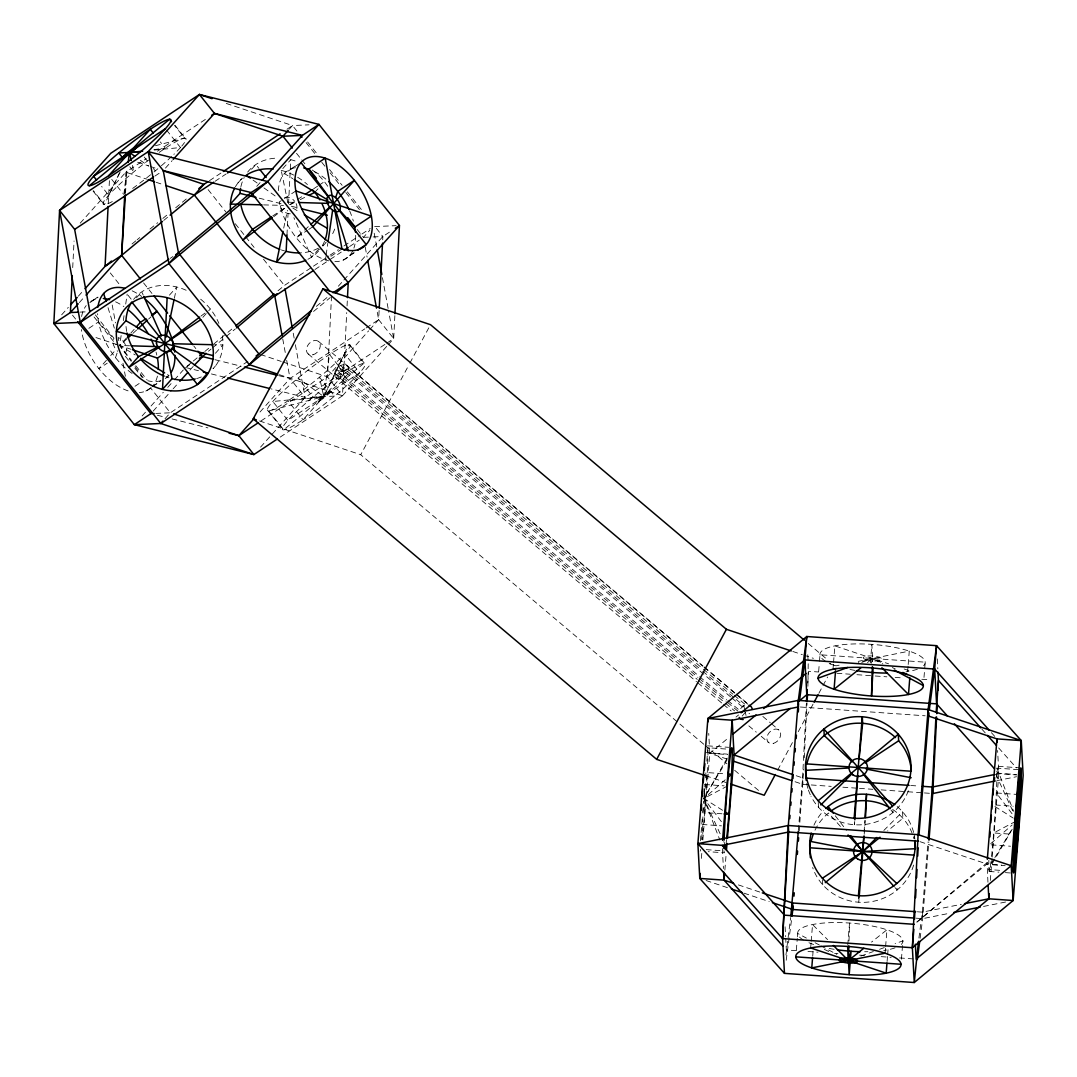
<?xml version="1.0" encoding="UTF-8"?>
<svg xmlns="http://www.w3.org/2000/svg" width="1077" height="1077" viewBox="0 0 1077 1077"><rect width="100%" height="100%" fill="white"/><g stroke="black" fill="none" stroke-linecap="round" stroke-linejoin="round"><path stroke-width="0.75" stroke-dasharray="5 3.75" d="M848.999 940.975L849.524 923.043L847.787 944.771M872.518 661.736L872.612 658.478L858.342 662.368M72.711 267.621L74.057 241.006M108.265 203.163L109.45 179.886M124.757 193.82L125.861 172.199L146.31 158.629M286.967 234.921L288.057 213.569M288.542 203.89L290.79 159.679A52.773 42.622 41.9 0 1 297.104 161.644M280.195 437.1L342.486 395.757L327.435 376.842L331.568 295.34M279.36 374.688L342.486 395.757L346.713 312.613M347.05 305.962L347.386 299.312M369.734 329.616L378.646 319.667L379.158 309.691M382.698 239.834L382.873 236.509L374.5 226.008M388.137 344.802L393.697 338.582L394.882 315.305M701.773 839.373L703.348 808.167M704.089 793.628L704.506 785.483M806.377 703.025L802.567 777.863L798.299 831.256M799.188 831.081L803.684 769.409M804.277 757.764L807.063 702.891M807.912 686.264L808.208 663.015M125.484 193.335L126.871 171.122M854.721 821.468L854.519 824.74L854.155 818.237M864.077 831.888L864.831 820.445M704.156 798.555L704.493 789.212L704.089 791.864M700.454 840.827L700.992 834.136M701.127 832.467L702.191 819.085M702.729 812.408L703.133 807.387M704.075 795.499L704.964 784.541M705.489 777.85L706.027 771.159M706.835 761.129L707.899 747.748L728.954 749.229M701.383 858.409L701.921 851.732M702.864 840.06L709.81 753.308L708.72 733.424M724.861 870.122L726.073 855.111M785.954 954.976L790.626 917.564M807.723 683.006L808.665 671.294L818.655 671.994M796.347 950.156L797.29 938.444M797.411 936.775L797.68 933.436L806.377 938.08M818.668 671.483L819.328 663.122M819.462 661.453L820.001 654.762L925.224 662.18L923.743 680.583M810.671 947.962L811.075 942.94M811.21 941.271L812.543 924.551L827.594 939.642M832.992 669.288L833.396 664.28M833.531 662.597L834.863 645.877L888.579 663.809M812.704 956.201L813.108 951.179M870.364 662.772L871.845 644.369L872.747 660.955M859.15 897.208L858.746 902.23L858.49 897.343M864.198 834.231L865.396 819.18M885.079 953.199L885.482 948.191M885.617 946.508L886.95 929.788L871.535 942.092M907.655 671.186L908.059 666.178M908.194 664.509L909.271 651.127L858.221 661.359M887.098 961.438L887.502 956.43M887.636 954.747L888.04 949.739L884.877 950.601M901.436 959.244L902.903 940.854L895.122 943.667M918.923 938.054L922.343 912.138L927.957 842.066M920.108 938.296L922.693 918.641L928.845 841.904M987.946 882.238L987.057 862.637M990.315 880.447L992.052 858.759M992.186 857.09L998.864 773.676L997.598 750.481M703.793 803.173L703.981 800.951L704.614 812.57L722.425 813.822M704.048 796.953L707.266 772.572L725.063 773.838M786.21 960.267L791.824 917.685M123.788 194.56L127.301 168.658M121.136 335.553L119.695 345.502L131.219 361.36M123.303 320.636L124.272 313.999M125.713 304.051L127.167 294.102M325.887 256.595L325.416 259.907L329.549 257.161M326.129 254.939L327.812 243.335M334.947 373.584C334.22 365.992 348.383 359.933 348.773 369.923C349.487 377.515 335.324 383.587 334.947 373.584L697.277 679.412M174.353 298.302L176.736 287.007L167.15 297.696M283.709 228.122L287.451 210.352M871.293 663.136L872.612 658.478L883.194 663.365M339.726 379.037L343.994 364.47M117.083 353.108L115.508 357.672L112.748 359.503M120.207 171.835L104.482 204.617L93.443 190.75M119.426 173.101L108.642 195.22L101.615 186.388M341.853 371.753L345.623 364.74L702.823 666.205M703.819 744.274L360.755 454.723L409.085 364.578M409.879 363.097L429.696 326.143M777.675 770.122L792.726 742.04M798.272 731.687L813.337 703.618M818.883 693.265L827.594 677.016M727.19 758.114L703.846 798.474L719.894 840.1M1012.192 829.209L988.848 869.57L1001.798 870.472M727.015 760.039L703.846 798.474L720.311 834.123M994.017 858.988L990.584 864.683L1005.151 865.706M994.865 857.561L1012.043 829.102M742.228 716.043L745.311 712.274L749.659 713.728M80.21 223.154L125.861 172.199L146.566 179.105M165.468 168.079L172.158 160.621M61.645 314.834L68.322 307.376M78.338 296.188L83.912 289.969M79.335 302.583L84.895 296.377M238.084 182.78L242.338 178.028M136.456 297.79L141.787 291.854L143.147 294.896M251.587 169.277L255.841 164.525L258.951 168.416M289.336 129.119L292.527 125.551L309.045 124.824M256.743 186.361L261.186 181.38M106.421 360.31L98.936 368.671L107.229 363.178M110.702 355.545L116.047 349.567M126.561 337.841L119.695 345.502L131.636 360.499M130.829 333.062L135.11 328.297M287.801 202.314L281.205 170.368L290.79 159.679M202.866 317.325L210.325 309.005M314.794 192.366L317.998 188.798M142.124 415.937L146.58 410.97M151.036 406.002L163.273 392.324M167.729 387.357L173.303 381.137M174.407 379.898L183.319 369.95M153.136 411.158L172.064 390.022M173.168 388.784L178.742 382.564M189.875 370.138L193.214 366.409M215.413 353.283L222.872 344.963L214.579 344.761M165.023 418.738L170.354 412.787L247.872 361.347M318.954 248.868L311.509 257.188L293.886 217.662M213.084 368.63L215.212 366.261M322.885 246.054L326.075 242.487A52.773 42.622 41.9 0 1 322.4 245.583M357.16 229.482L363.42 237.357L369.815 230.222M338.34 286.226L342.782 281.259M343.9 280.007L382.873 236.509L391.153 231.016M259.988 412.033L290.05 378.471L364.807 328.862M260.567 447.103L305.101 397.386L385.391 344.101M260.984 420.945L327.435 376.842L368.63 330.854M342.486 395.757L387.02 346.04M883.84 830.461L902.526 811.762L902.889 818.264L887.636 830.919M126.924 338.878L119.695 345.502L135.163 354.925M132.942 333.372L136.564 330.06M148.599 319.048L151.009 316.84M308.305 226.695L296.256 237.707L307.308 230.384M725.252 779.788L703.846 798.474L723.717 824.753M990.746 843.641L1012.151 824.955M987.434 862.314L915.517 923.245L986.949 864.01L1001.516 865.046M132.027 243.994L135.877 240.79M137.156 239.727L139.727 237.6M149.999 229.078L157.7 222.697M162.842 218.429L167.972 214.175M175.672 207.78L188.515 197.131M163.731 220.435L168.833 216.208M186.833 366.409L191.962 362.141M193.254 361.078L198.383 356.824M204.805 351.492L212.506 345.098M213.785 344.034L226.628 333.385M227.92 332.322L234.328 327.004M277.987 290.79L284.409 285.459L312.088 267.083M208.494 351.183L211.052 349.056M212.331 348.006L225.08 337.424M226.358 336.361L235.284 328.956M316.342 306.38L329.104 295.798M313.569 311.441L330.249 297.589M736.008 717.053L738.566 714.94M727.163 759.097L709.81 753.308L727.783 738.391M867.47 662.584L872.612 658.478L882.763 663.903M273.746 216.679L285.795 207.538M200.955 316.113L207.646 311.038M157.43 151.238L206.111 118.928M154.94 176.076L160.473 172.401M209.463 180.68L221.916 172.401M286.98 129.227L292.527 125.551L297.75 132.121M215.104 181.259L226.183 173.909M93.564 299.918L97.697 297.158M290.884 168.954L296.404 165.293M89.835 302.677L98.128 297.185M299.594 163.475L284.395 173.559L292.836 178.701M170.166 258.386L172.926 256.555M88.852 328.323L98.532 321.902L114.122 339.295M295.852 190.939L279.28 201.951A52.773 30.452 56.4 0 0 328.66 260.836M272.737 215.952L285.943 207.188M289.726 204.67L294.775 201.318A9.276 7.499 41.9 0 1 295.636 211.388M297.467 199.528L304.199 195.072M313.609 188.812L317.648 186.133M318.994 185.244L324.379 181.676M308.695 229.468L312.842 226.708M313.474 266.167L328.7 256.057M330.087 255.141L338.393 249.635M343.94 245.96L360.553 234.934M361.926 234.019L370.232 228.499M134.988 386.28L141.895 381.702M330.935 256.245L341.988 248.908M314.969 269.519L328.822 260.324M330.195 259.409L341.274 252.058M349.581 246.539L359.274 240.117M152.315 386.481L160.608 380.989M166.127 377.313L168.901 375.483L166.087 373.773M353.781 252.772L349.648 255.518L348.665 252.368M145.839 391.086L151.359 387.424M152.746 386.495L159.652 381.918M343.159 260.122L354.212 252.799M186.927 366.557L189.687 364.713M366.193 327.933L378.646 319.667L376.815 309.786M386.778 343.186L393.697 338.582L388.528 310.607M335.082 375.348L348.625 368.159M727.352 786.075L703.846 798.474L723.327 810.766M1015.719 821.334L993.681 832.952L1011.478 834.204M289.928 204.778L298.706 200.403M300.173 199.662L306.016 196.741M861.721 662.422L872.612 658.478L876.086 661.965M860.873 956.053L873.326 951.543M879.559 949.295L884.23 947.612M155.438 145.732L184.625 138.139L174.582 125.538M839.131 665.182L835.954 665.828A52.773 14.001 4.6 0 1 829.95 663.526M995.619 774.336L998.864 773.676L1016.675 774.942M996.844 780.663L1016.567 776.705M917.348 911.788L922.343 912.138L961.276 904.33M916.042 918.183L922.693 918.641L949.012 913.377M983.53 906.444L1006.551 901.839M153.917 149.568L165.306 148.209L160.298 141.908M154.159 150.08L180.465 147.549L166.41 129.886M374.661 226.587L396.134 225.658M363.42 237.357L371.525 237.007M373.14 236.94L382.873 236.509M80.142 312.101L86.631 311.818M155.761 413.433L170.354 412.787L150.484 387.841M263.596 204.899L283.493 205.384M287.505 202.193L295.731 202.422M129.577 345.784L119.695 345.502L131.004 349.271M836.95 673.287L850.265 674.229M856.929 674.7L873.568 675.871M875.224 675.993L886.869 676.814M895.189 677.393L903.509 677.985M921.818 679.277L930.138 679.856M800.359 707.01L925.156 715.801M707.562 745.836L728.604 747.317M998.244 766.326L1019.3 767.807M991.54 856.417A52.773 1.831 -86 0 0 996.965 768.13L1019.636 769.732M706.175 752.635L727.217 754.115M996.858 773.124L1016.271 774.498M709.81 753.308L727.608 754.56M910.725 785.483L919.044 786.075M1018.99 794.557L996.319 792.955L1013.215 815.302M795.041 781.74L802.93 784.379L809.581 784.837M811.25 784.958L831.215 786.372M842.86 787.193L857.844 788.243M859.5 788.364L872.814 789.306M881.134 789.885L906.094 791.649M907.763 791.757L922.733 792.82M924.403 792.941L931.053 793.399M704.695 784.487L724.121 785.847M995.377 804.977L1013.174 806.229M702.042 824.47L721.469 825.844M991.109 844.853L1010.536 846.226M706.256 849.645L724.067 850.897A52.773 1.831 -86 0 0 724.404 852.822L708.208 851.678M989.184 871.481L998.891 872.168M1005.366 872.626L1013.47 873.191M796.334 950.668L786.345 949.968L785.712 938.363M807.979 951.489L817.968 952.189M834.608 953.36L837.933 953.603M859.567 955.124L864.562 955.474M881.201 956.645L891.177 957.359M899.497 957.938L914.481 959.001M259.18 198.181L282.78 204.091M291.302 206.219L296.983 207.632M215.144 359.731L241.194 366.247M278.647 375.617L290.05 378.471L305.101 397.386L271.175 388.891M185.54 367.472L198.464 370.703M211.402 373.934L225.941 377.583M157.417 415.264L165.562 417.311M172.078 418.94L207.901 427.906M226.237 103.432L292.527 125.551M137.641 162.237L148.68 165.925M150.255 166.45L158.157 169.076M156.125 182.296L164.081 184.948M260.54 354.521L281.245 361.428M282.834 361.966L327.435 376.842M95.947 337.572L118.376 345.057M259.544 420.959L360.755 454.723M904.141 668.992L910.361 671.065M792.82 651.464L802.311 654.641M803.9 655.166L813.377 658.33M829.196 663.607L833.935 665.182M796.199 775.736L802.567 777.863L802.93 784.379M920.054 841.689L986.949 864.01M705.691 775.723L726.248 782.575M738.405 884.917L760.699 892.362M706.095 880.528L728.2 887.906M743.978 893.17L769.234 901.597M892.268 667.552L895.297 668.952M824.228 949.375L828.765 951.476M815.074 942.725L819.422 945.054M820.876 945.835L836.829 954.357M292.782 208.036L299.985 212.263M994.919 806.498L1013.013 817.928M140.347 160.231L148.491 166.06M253.068 180.101L258.52 184.005M263.959 187.923L277.57 197.697M808.235 643.494L827.513 659.77M318.509 341.422L702.904 665.869M704.196 666.946L735.026 692.982M736.318 694.059L747.882 703.819M762.839 716.447L770.27 722.721M771.509 723.771L778.94 730.044M704.102 667.296L747.788 704.17M348.773 369.923L702.11 668.144M703.389 669.234L732.939 694.18M734.231 695.257L745.796 705.018M340.413 365.426L701.464 670.15M702.742 671.24L743.857 705.933L744.947 710.685M730.556 696.859L347.669 373.692L336.051 369.815L698.381 675.629M731.835 697.95L743.399 707.71M699.673 676.719L726.652 699.498M727.931 700.575L738.216 709.258M343.294 378.094L697.923 677.406M699.215 678.483L726.194 701.262M727.473 702.339L737.758 711.022M698.569 680.489L724.256 702.177M725.548 703.268L734.541 710.86M308.224 353.996L696.482 681.687M697.761 682.778L722.182 703.375M723.461 704.466L731.175 710.968M748.838 725.871L756.269 732.145M761.224 736.331L768.655 742.605M705.098 745.351L726.948 763.795M734.649 770.297L760.349 791.985M991.405 732.656L995.848 737.637M981.914 729.169L985.267 732.912M998.635 747.909L1016.459 767.901M996.642 771.186L998.864 773.676M840.45 826.449L828.482 813.027A52.773 50.848 -3.1 0 0 814.293 831.713M894.96 887.556L897.141 889.992L896.872 885.119M307.618 141.962L318.065 155.101M329.562 169.533L342.109 185.298M347.332 191.868L363.003 211.563M306.11 142.622L315.521 154.442M321.794 162.317L324.931 166.262M330.154 172.818L340.601 185.958M345.825 192.514L359.422 209.598M296.525 153.311L300.712 158.575M301.762 159.881L304.899 163.825M378.646 319.667L393.697 338.582M174.986 125.282L186.038 139.148M350.227 345.434L365.278 364.349A52.773 6.395 -38.5 0 1 303.041 419.747L287.976 400.832A52.773 6.395 -38.5 0 1 288.017 386.71A52.773 6.395 -38.5 0 1 350.227 345.434A52.773 6.395 -38.5 0 1 287.976 400.832L323.8 396.578L344.653 353.821L359.705 372.736L287.882 420.407L272.831 401.492L323.8 396.578L348.813 344.411L363.864 363.326L283.722 429.817L268.671 410.902L323.8 396.578L329.495 354.481L344.559 373.396L303.041 419.747A52.773 6.395 -38.5 0 1 303.068 405.625A52.773 6.395 -38.5 0 1 365.278 364.349M208.103 189.606L225.874 211.927M235.284 223.747L244.694 235.567M245.731 236.873L254.091 247.387M263.502 259.207L284.409 285.459M144.224 157.04L148.236 162.089M153.257 168.389L155.263 170.92M129.819 166.8L133.831 171.849L132.39 165.387M111.752 179.428L122.791 193.295M93.039 191.006L103.069 203.607M267.258 409.879L282.322 428.794M143.591 282.928L151.951 293.442M193.752 345.959L195.852 348.585M110.285 272.925L120.745 286.051M128.055 295.246L132.242 300.496M95.341 314.901L113.96 338.299A9.276 5.358 56.4 0 0 117.662 351.304M135.769 365.695L147.145 379.993M94.049 316.934L115.993 344.505M125.403 356.325L129.59 361.576M134.813 368.146L142.124 377.34M72.509 315.157L76.696 320.407M890.867 809.864L892.9 812.516L892.55 806M835.267 815.774L846.495 830.34M135.056 366.651L144.668 379.871M338.703 366.57L345.003 376.95M995.915 774.498L1013.753 813.135M723.744 841.554L725.804 846.01M996.965 768.13L1013.619 811.304M108.023 307.685L114.35 328.175M745.311 712.274L746.024 715.438M374.217 233.251L376.963 248.06M382.443 277.691L388.218 308.964M365.251 247.239L367.082 257.107M293.227 333.197L294.142 338.138M295.367 344.721L305.101 397.386M282.739 338.959L285.486 353.781M286.697 360.364L290.05 378.471M112.21 305.006L115.522 322.885M118.807 340.709L118.228 337.518A9.276 5.358 56.4 0 1 125.726 345.569A9.276 5.358 56.4 0 1 124.299 353.512M122.98 363.232L125.376 376.236M937.286 658.909L937.825 668.844M922.343 912.138L922.693 918.641M914.319 835.456L914.508 838.714M818.237 802.378L818.507 807.265M822.478 879.869L822.734 884.755M807.763 654.735L808.127 661.359M785.079 926.772L785.631 936.707M722.344 848.663L723.434 868.547M913.619 865.06A52.773 50.848 -3.1 0 1 863.916 902.351A52.773 50.848 -3.1 0 1 812.65 867.497M892.631 809.446A52.773 50.848 -3.1 0 1 913.942 838.727M813.943 825.197A52.773 50.848 -3.1 0 1 823.717 810.631M897.128 806.525A52.773 50.848 -3.1 0 1 914.844 838.727M917.402 669.18A52.773 14.001 4.6 0 1 906.026 671.819M854.815 670.365A52.773 14.001 4.6 0 1 850.022 669.477M825.776 661.386A52.773 14.001 4.6 0 1 866.675 644.073A52.773 14.001 4.6 0 1 923.622 665.707M990.948 861.721A52.773 1.831 -86 0 1 988.861 860.308M895.081 947.841A52.773 14.001 4.6 0 1 883.705 950.479M867.927 951.691A52.773 14.001 4.6 0 1 864.656 951.718M834.123 949.308A52.773 14.001 4.6 0 1 826.167 947.827M813.633 944.489A52.773 14.001 4.6 0 1 807.629 942.187M803.455 940.059A52.773 14.001 4.6 0 1 844.368 922.747A52.773 14.001 4.6 0 1 901.314 944.381M707.966 750.023A52.773 1.831 -86 0 1 702.083 839.683M700.71 849.443A52.773 1.831 -86 0 1 700.117 851.113M726.558 839.616A52.773 1.831 -86 0 1 726.167 843.062M908.342 790.733A52.773 50.848 -3.1 0 1 861.412 824.794A52.773 50.848 -3.1 0 1 810.981 796.172M810.267 794.678A52.773 50.848 -3.1 0 1 808.41 790.006M807.898 788.418A52.773 50.848 -3.1 0 1 806.7 783.571M740.666 708.585A8.118 5.924 -49.8 0 1 747.438 704.991M160.89 380.639A52.773 30.452 56.4 0 1 147.912 380.787M132.094 373.423A52.773 30.452 56.4 0 1 97.63 313.676M132.161 290.83A52.773 30.452 56.4 0 1 141.706 296.471M168.901 375.483A52.773 30.452 56.4 0 1 165.239 378.606M151.197 387.639A52.773 30.452 56.4 0 1 139.337 392.54M128.082 390.87A52.773 30.452 56.4 0 1 81.435 329.562M81.61 316.503A52.773 30.452 56.4 0 1 86.2 305.558M90.724 301.385A52.773 30.452 56.4 0 1 98.344 298.625M115.589 301.829A52.773 30.452 56.4 0 1 123.882 306.582M156.03 352.058A52.773 30.452 56.4 0 1 156.811 355.114M157.444 376.088A52.773 30.452 56.4 0 1 153.19 385.445M159.181 152.409A52.773 6.395 -38.5 0 1 181.744 146.095M180.465 147.549A52.773 6.395 -38.5 0 1 173.868 154.361M171.606 156.528A52.773 6.395 -38.5 0 1 159.14 167.662M157.861 168.752A52.773 6.395 -38.5 0 1 151.749 173.801M150.551 174.77A52.773 6.395 -38.5 0 1 131.206 189.458M112.304 201.561A52.773 6.395 -38.5 0 1 108.037 195.893A52.773 6.395 -38.5 0 1 148.626 160.11M290.278 213.838A9.276 7.499 41.9 0 1 279.939 203.378M284.557 197.468A9.276 7.499 41.9 0 1 294.775 201.318M318.321 248.154A52.773 42.622 41.9 0 1 298.76 252.92M284.57 250.928A52.773 42.622 41.9 0 1 281.407 249.931M240.898 186.684A52.773 42.622 41.9 0 1 244.196 177.476M247.656 172.091A52.773 42.622 41.9 0 1 278.176 158.09M312.303 170.004A52.773 42.622 41.9 0 1 328.727 187.869M334.678 229.078A52.773 42.622 41.9 0 1 331.11 236.334M318.684 250.847A52.773 42.622 41.9 0 1 307.282 259.597M235.405 186.752A52.773 42.622 41.9 0 1 242.446 178.136M281.205 170.368A52.773 42.622 41.9 0 1 293.671 175.066M297.642 177.274A52.773 42.622 41.9 0 1 307.443 184.557M324.514 241.288A52.773 42.622 41.9 0 1 319.694 249.622M352.758 250.874A52.773 30.452 56.4 0 1 334.893 261.617M278.391 190.629A52.773 30.452 56.4 0 1 295.663 167.675M314.349 171.553A52.773 30.452 56.4 0 1 327.421 180.478M349.621 210.863A52.773 30.452 56.4 0 1 353.35 221.108M355.666 235.365A52.773 30.452 56.4 0 1 353.902 248.127M201.305 376.923A52.773 42.622 41.9 0 1 196.62 378.592M168.927 377.785A52.773 42.622 41.9 0 1 165.777 376.694M126.682 331.447A52.773 42.622 41.9 0 1 125.901 323.719M133.602 299.419A52.773 42.622 41.9 0 1 189.202 291.705M200.659 299.204A52.773 42.622 41.9 0 1 218.9 323.423M222.387 335.768A52.773 42.622 41.9 0 1 213.152 368.671M334.516 396.107L313.084 397.036L298.019 378.121L323.8 396.578L319.452 377.192L334.516 396.107M866.164 659.77A9.276 2.464 4.6 0 0 881.578 659.743A9.276 2.464 4.6 0 0 870.081 655.906A9.276 2.464 4.6 0 0 866.164 659.77M773.448 743.372A8.118 5.924 -49.8 0 0 779.963 731.216A8.118 5.924 -49.8 0 0 767.995 734.393A8.118 5.924 -49.8 0 0 773.448 743.372M320.152 400.644A9.276 1.131 -38.5 0 0 331.083 390.911A9.276 1.131 -38.5 0 0 320.152 398.167A9.276 1.131 -38.5 0 0 320.152 400.644M313.003 354.764A8.118 5.924 -49.8 0 0 319.532 342.594A8.118 5.924 -49.8 0 0 307.551 345.771A8.118 5.924 -49.8 0 0 313.003 354.764"/><path stroke-width="1.5" d="M848.474 958.92L848.851 945.875M872.37 666.636L871.508 695.984L873.11 667.592M394.963 313.636L399.446 225.51L318.967 124.394L199.407 94.48L110.796 153.284L59.585 210.446L53.85 323.531L134.329 424.648L253.889 454.561L277.422 438.945M72.28 275.941L70.422 312.532L53.85 323.531L80.29 322.373L168.887 263.569L267.742 181.569L318.967 124.394L302.381 135.392L262.303 180.142M108.104 206.488L105.061 266.356L85.029 288.73M124.676 195.475L121.634 255.357L86.012 295.125M167.15 297.696L162.506 389.362L172.078 378.673A52.773 42.622 41.9 0 0 195.206 378.969M283.022 231.353L276.56 262.034L286.145 251.345L286.967 234.921M347.467 297.642L348.234 282.686L399.446 225.51L395.299 228.257M379.239 308.022L382.523 243.16M784.473 973.366L782.575 938.579L788.31 825.507L798.326 700.387L806.767 636.507L936.559 645.662L1021.252 740.599L1023.15 775.386L1013.134 900.52L914.265 982.52L784.473 973.366L699.781 878.428L697.883 843.641L707.899 718.507L806.767 636.507L804.896 659.918L799.538 700.413M806.458 701.356L807.198 689.684M807.144 701.235L807.481 694.571M918.493 941.298L914.265 982.52L912.367 947.733L918.102 834.648L928.118 709.528L936.559 645.662L934.674 669.059L929.33 709.555M914.494 919.327L914.912 911.021M915.585 897.706L916.015 889.4M916.608 877.755L917.025 869.435M917.698 856.134L918.129 847.814M928.226 838.727L932.359 787.018L935.913 717.161M936.169 712.166L938.457 680.449L938 672.169M936.6 717.026L932.722 793.52L928.98 840.235M936.775 713.701L937.273 703.725M937.946 690.424L938.457 680.449L980.81 727.917M1014.857 866.393L1019.515 774.726M125.376 195.018L121.634 255.357L140.454 278.997M854.828 819.839L857.696 775.696M863.767 836.789L858.396 895.714A52.773 50.848 -3.1 0 1 811.21 833.073M865.033 817.174L866.514 794.288L865.531 817.51M700.185 873.42L699.781 878.428L724.067 880.138L733.625 883.328M722.559 840.343L732.185 720.217L798.69 706.889M783.019 946.225L724.067 880.138L724.606 873.46M726.477 850.103L727.002 843.439M727.406 838.431L734.083 755.017L732.185 720.217L707.899 718.507L708.087 721.819M789.737 818.668L790.006 815.329M790.801 805.313L791.07 801.988M791.878 791.972L792.147 788.633M792.941 778.631L793.211 775.292M794.018 765.276L794.274 761.951M795.082 751.934L795.351 748.596M796.145 738.593L796.415 735.254M798.286 711.897L798.555 708.558M707.899 718.507L798.326 700.387L928.118 709.528L1021.252 740.599L1011.222 865.72L912.367 947.733L782.575 938.579L788.674 832.009L788.31 825.507L918.102 834.648L1011.222 865.72L1013.134 900.52L988.848 898.797L964.521 903.684M790.841 915.948L798.299 831.256M792.039 916.042L793.17 906.161M793.978 896.145L794.247 892.82M797.317 854.438L797.586 851.099M798.38 841.097L798.649 837.758M812.57 957.87L811.762 967.9A52.773 14.001 4.6 0 0 899.443 967.779A52.773 14.001 4.6 0 0 834.056 945.969A52.773 14.001 4.6 0 0 811.762 967.9L885.079 953.199M835.55 670.836L834.083 689.24A52.773 14.001 4.6 0 0 921.75 689.118A52.773 14.001 4.6 0 0 856.377 667.309A52.773 14.001 4.6 0 0 834.083 689.24L861.048 667.7M854.155 818.237L862.287 716.797L862.637 723.313L859.042 759.325M850.13 962.946L849.188 974.658L847.653 946.454M850.399 959.607L851.072 951.247L848.864 959.001M859.15 897.208L864.064 835.9M886.963 963.107L886.169 973.15L810.671 947.962M909.823 677.756L908.476 694.477L881.875 667.767M918.991 834.487L928.912 712.799M912.367 947.733L913.834 929.343M987.326 859.284L996.965 738.889L928.482 716.043L928.118 709.528M915.329 944.206L916.137 959.109L988.848 898.797L989.251 893.802M1013.12 871.28L1021.252 769.84M917.294 959.594L919.677 941.581M1013.767 846.455A52.773 1.831 -86 0 1 1020.915 767.914A52.773 1.831 -86 0 1 1016.876 847.303A52.773 1.831 -86 0 1 1013.767 846.455L1020.606 794.664M128.176 162.183L129.496 152.463L132.74 151.628M328.054 241.665L332.631 210.177M166.181 337.074L174.016 299.918M335.687 197.454L337.774 191.369L354.36 180.371L312.842 226.708M704.116 775.198L656.674 759.366L253.23 418.845L322.952 288.798L430.49 324.675L804.384 640.25M656.674 759.366L726.41 629.305L322.952 288.798M775.292 774.551L764.199 795.243L731 784.164M814.131 702.137L818.089 694.746M729.681 753.792L732.185 749.457M108.737 175.645A52.773 6.395 -38.5 0 0 170.974 120.234A52.773 6.395 -38.5 0 0 108.777 161.523A52.773 6.395 -38.5 0 0 108.737 175.645L150.255 129.294L153.271 133.077M173.532 413.851L238.838 435.647L253.889 454.561L160.769 423.49L80.29 322.373L59.585 210.446L148.195 151.655L199.407 94.48L212.034 98.694M173.262 159.383L214.458 113.395L302.381 135.392L282.941 136.24L214.458 113.395L199.407 94.48M70.543 304.885L77.234 297.427M78.217 303.822L70.422 312.532L78.527 312.168M80.29 322.373L89.862 311.684L168.779 259.315M170.112 215.144L194.345 195.045L203.93 184.355L208.076 181.596M277.772 374.163L249.366 364.686L168.887 263.569L178.472 252.88L251.17 192.568L267.742 181.569L348.234 282.686L335.391 293.334M227.57 172.993L282.941 136.24L288.273 130.304M131.757 302.018A52.773 42.622 41.9 0 0 125.942 320.704L116.37 331.406L213.286 355.652M240.575 188.327A52.773 42.622 41.9 0 0 240.009 193.375L230.424 204.078L261.926 204.859M127.624 336.643L129.765 334.26M136.173 327.098L140.454 322.319L145.987 318.657M158.979 346.457L138.489 356.675L128.917 367.365L200.739 319.694M179.859 381.325L187.64 372.629M194.331 365.17L205.949 353.296M154.146 413.501L150.901 413.635L134.329 424.648L160.769 423.49L162.896 421.107M236.563 327.906L276.951 293.779M160.769 423.49L249.366 364.686L258.951 353.996L311.24 310.607M229.064 433.196L238.838 435.647L254.414 418.239M820.836 804.923L852.378 773.367M876.826 837.475L862.812 851.503L822.384 878.24M128.123 337.788L131.744 334.476M137.762 328.956L147.401 320.138M152.22 315.736L157.027 311.32L151.507 314.996M310.714 224.487L329.979 206.851M727.769 777.581L731.539 774.296L728.308 774.067M1014.669 822.761L1017.186 820.553L1014.399 818.803M89.418 185.702L169.574 119.224L171.58 121.741M111.483 261.038L105.061 266.356L121.634 255.357L162.452 221.499M198.787 188.61L203.93 184.355L162.883 170.664M199.662 355.76L203.526 352.556M235.621 325.927L274.137 293.981M249.366 364.686L309.718 314.632M741.111 712.812L804.896 659.918L934.674 669.059L989.184 730.166M732.912 734.137L756.027 714.966M763.728 708.572L806.094 673.421M790.208 708.464L734.083 755.017L793.009 774.673M799.134 701.06L806.794 694.705L936.586 703.86L947.706 716.326M818.143 800.763L898.285 734.272L898.649 740.788A52.773 50.848 -3.1 0 1 911.263 771.078M825.278 882.642L880.017 837.233M849.699 959.526L863.835 948.245M272.414 217.689L242.971 240.036L252.556 229.347L271.391 216.84M170.179 339.47L199.622 317.123M165.414 128.634L93.578 176.305L96.593 180.088M211.671 115.239L214.458 113.395M89.862 311.684L74.65 229.374L153.553 177.005M223.302 171.485L280.06 133.817M165.67 185.486L194.345 195.045L213.731 182.188M175.699 254.71L178.472 252.88L163.246 170.57L148.195 151.655L267.742 181.569M303.781 167.918A52.773 30.452 56.4 0 1 308.628 169.17L325.2 158.171L341.988 248.908M305.545 194.17L312.276 189.714M132.552 349.783L157.444 358.089L168.497 350.765M171.256 348.921L174.016 347.09M355.464 232.134A52.773 30.452 56.4 0 0 354.764 227.139L371.336 216.127L295.852 190.939A52.773 30.452 56.4 0 1 345.205 170.543A52.773 30.452 56.4 0 1 359.731 249.124A52.773 30.452 56.4 0 1 295.852 190.939M282.134 335.674L274.823 296.162L313.582 270.435M344.048 250.214L348.194 247.468M357.927 250.026L366.22 244.519L300.968 162.56M199.353 358.304L202.126 356.474L213.515 359.314M333.035 292.769L348.234 282.686M256.178 355.827L258.951 353.996L178.472 252.88M238.838 435.647L258.211 422.776M865.194 762.906L898.649 740.788M308.951 195.287L314.794 192.366M818.13 678.173L847.707 667.484M832.992 669.288L836.156 668.427M922.383 786.304L932.359 787.018L994.004 774.659M995.202 781L932.722 793.52L932.359 787.018M782.575 938.579L697.883 843.641L788.31 825.507M697.883 843.641L722.169 845.351L788.674 832.009L918.466 841.164M953.939 912.381L980.245 907.103M142.649 151.197L129.496 152.463L134.921 156.353M806.188 780.3A52.773 50.848 -3.1 0 1 805.959 770.311L848.42 768.049M915.073 848.716L862.812 851.503L809.85 841.299L810.2 847.801A52.773 50.848 -3.1 0 0 810.429 857.777M140.212 152.005L118.78 152.934L122.791 157.982M173.114 343.738L212.923 344.721M299.029 202.53L328.66 203.391M131.219 345.838L157.552 346.606M1021.252 740.599L996.965 738.889L997.14 742.201M910.832 771.226A52.773 50.848 -3.1 0 1 828.401 809.581A52.773 50.848 -3.1 0 1 835.429 721.738A52.773 50.848 -3.1 0 1 910.832 771.226L805.609 763.808L805.959 770.311M805.906 778.106L909.069 785.375M724.04 813.943L728.9 814.279L724.727 811.641M810.2 847.801L913.754 855.098M722.559 845.782L725.804 846.01A52.773 1.831 -86 0 1 725.373 848.999M762.287 892.887L792.551 902.984L915.692 911.667M772.384 902.647L792.901 909.5L914.373 918.062M914.238 924.322L784.446 915.167L722.169 845.351M795.809 956.847L901.032 964.265M866.245 769.072L911.182 777.729M163.246 170.57L251.17 192.568L329.562 291.059M240.009 193.375L255.976 197.374M301.775 208.844L327.341 215.238M244.452 367.069L277.018 375.213M203.311 371.915L208.171 373.127M227.557 377.987L269.56 388.487M148.155 179.63L154.523 181.757M253.23 418.845L256.38 419.895M726.41 629.305L791.245 650.939M733.477 761.197L791.878 780.69M731.35 888.956L742.403 892.645M902.849 672.438L907.386 674.539M894.354 670.096L923.352 685.591M749.067 705.247L750.454 705.987A8.118 5.924 -49.8 0 1 752.069 708.679M304.306 214.808L327.341 228.324M125.942 320.704L157.632 339.309M294.236 179.549L327.973 200.107M140.777 358.345L164.673 372.911M250.349 178.149L246.256 175.214A52.773 42.622 41.9 0 1 273.275 169.008M171.633 348.423L207.026 373.827L197.454 384.516A52.773 42.622 41.9 0 1 117.42 343.684A52.773 42.622 41.9 0 1 179.617 302.395A52.773 42.622 41.9 0 1 197.454 384.516L132.202 302.543M852.149 761.802L824.242 735.537L823.892 729.035L892.55 806M896.791 883.49L862.812 851.503L850.574 835.631M833.383 945.458L847.262 959.392M339.161 209.746L354.764 227.139M987.488 735.416L996.4 745.405M954.384 723.811L994.421 768.695M848.07 834.985L893.883 886.331M299.837 134.746L301.937 137.371M282.941 136.24L292.352 148.061M309.072 169.076L316.396 178.27M347.75 217.662L355.06 226.857M259.974 169.722L266.181 177.517M194.345 195.045L274.823 296.162M154.038 296.067L167.622 313.138M169.722 315.763L192.716 344.653M197.939 351.21L202.126 356.474M59.585 210.446L74.65 229.374M77.746 321.727L150.901 413.635M863.323 774.134L889.844 808.544M833.235 813.135L828.132 806.511L828.307 809.769M308.628 169.17L328.795 196.929M143.82 296.417L161.442 335.93M335.539 209.84L348.181 250.793M103.648 293.509L106.084 301.385M129.859 154.078L131.3 160.54M166.477 351.519L172.078 378.673M377.273 249.702L381.837 274.393M367.688 260.405L376.519 308.143M285.015 288.757L292.325 328.256M148.195 151.655L168.887 263.569M1016.419 806.458L1017.953 834.662M988.121 885.55L988.848 898.797M934.674 669.059L936.586 703.86M804.896 659.918L806.794 694.705M798.326 700.387L798.596 705.26M792.551 902.984L792.901 909.5M723.609 871.858L724.067 880.138M915.019 840.383A52.773 50.848 -3.1 0 1 858.396 895.714M825.871 808.504A52.773 50.848 -3.1 0 1 894.745 804.654M811.183 841.218A52.773 50.848 -3.1 0 1 813.041 834.796M830.865 811.169A52.773 50.848 -3.1 0 1 888.74 807.117M914.683 841.972A52.773 50.848 -3.1 0 1 915.504 848.568M886.977 673.058A52.773 14.001 4.6 0 1 856.444 670.634M989.911 836.923A52.773 1.831 -86 0 1 990.207 831.996M990.8 822.936A52.773 1.831 -86 0 1 991.325 815.302M991.782 809.204A52.773 1.831 -86 0 1 992.402 801.476M992.94 795.109A52.773 1.831 -86 0 1 993.519 788.795M994.273 781.269A52.773 1.831 -86 0 1 994.663 777.634M860.2 951.678A52.773 14.001 4.6 0 1 837.421 949.806M724.121 840.181A52.773 1.831 -86 0 1 729.264 764.805A52.773 1.831 -86 0 1 732.064 762.233A52.773 1.831 -86 0 1 726.76 837.758M724 848.622A52.773 1.831 -86 0 1 724 845.526M701.235 810.133A52.773 1.831 -86 0 1 701.625 804.088M702.15 796.455A52.773 1.831 -86 0 1 702.716 788.835M703.2 782.723A52.773 1.831 -86 0 1 703.887 774.726M704.304 770.055A52.773 1.831 -86 0 1 704.91 763.741M806.942 763.728A52.773 50.848 -3.1 0 1 843.304 725.413A52.773 50.848 -3.1 0 1 895.512 737.57M743.17 719.557A8.118 5.924 -49.8 0 1 739.145 717.39M97.926 307.16A52.773 30.452 56.4 0 1 124.636 288.205M145.449 299.393A52.773 30.452 56.4 0 1 174.716 352.085M174.918 355.316A52.773 30.452 56.4 0 1 171.324 372.103M103.325 298.477A52.773 30.452 56.4 0 1 109.679 299.635M127.638 309.382A52.773 30.452 56.4 0 1 140.454 322.319M141.383 323.517A52.773 30.452 56.4 0 1 148.195 333.722M151.036 339.093A52.773 30.452 56.4 0 1 153.984 345.919M157.444 358.089A52.773 30.452 56.4 0 1 158.332 369.411M298.76 252.92A52.773 42.622 41.9 0 1 286.145 251.345M279.832 249.366A52.773 42.622 41.9 0 1 241.06 205.653M305.787 260.284A52.773 42.622 41.9 0 1 247.535 245.179A52.773 42.622 41.9 0 1 234.624 188.179M312.855 190.037A52.773 42.622 41.9 0 1 319.923 199.851M322.023 203.782A52.773 42.622 41.9 0 1 325.092 239.781M328.633 181.542A52.773 30.452 56.4 0 1 349.002 209.503M164.216 376.075A52.773 42.622 41.9 0 1 140.441 359.004M138.489 356.675A52.773 42.622 41.9 0 1 126.992 332.981M1016.5 827.042L1016.54 829.815L1017.846 811.304L1016.5 827.042M857.575 858.907A9.276 8.939 -3.1 0 0 872.06 852.163A9.276 8.939 -3.1 0 0 858.8 843.466A9.276 8.939 -3.1 0 0 857.575 858.907M852.971 774.915A9.276 8.939 -3.1 0 0 867.47 768.17A9.276 8.939 -3.1 0 0 854.209 759.473A9.276 8.939 -3.1 0 0 852.971 774.915M841.972 961.842A9.276 2.464 4.6 0 0 857.386 961.828A9.276 2.464 4.6 0 0 845.889 957.991A9.276 2.464 4.6 0 0 841.972 961.842M125.847 156.542A9.276 1.131 -38.5 0 0 136.792 146.795A9.276 1.131 -38.5 0 0 125.847 154.051A9.276 1.131 -38.5 0 0 125.847 156.542M326.964 201.318A9.276 5.358 56.4 0 0 338.191 211.55A9.276 5.358 56.4 0 0 335.634 197.737A9.276 5.358 56.4 0 0 326.964 201.318M156.488 343.563A9.276 7.499 41.9 0 0 170.556 350.739A9.276 7.499 41.9 0 0 167.433 336.293A9.276 7.499 41.9 0 0 156.488 343.563"/></g></svg>
